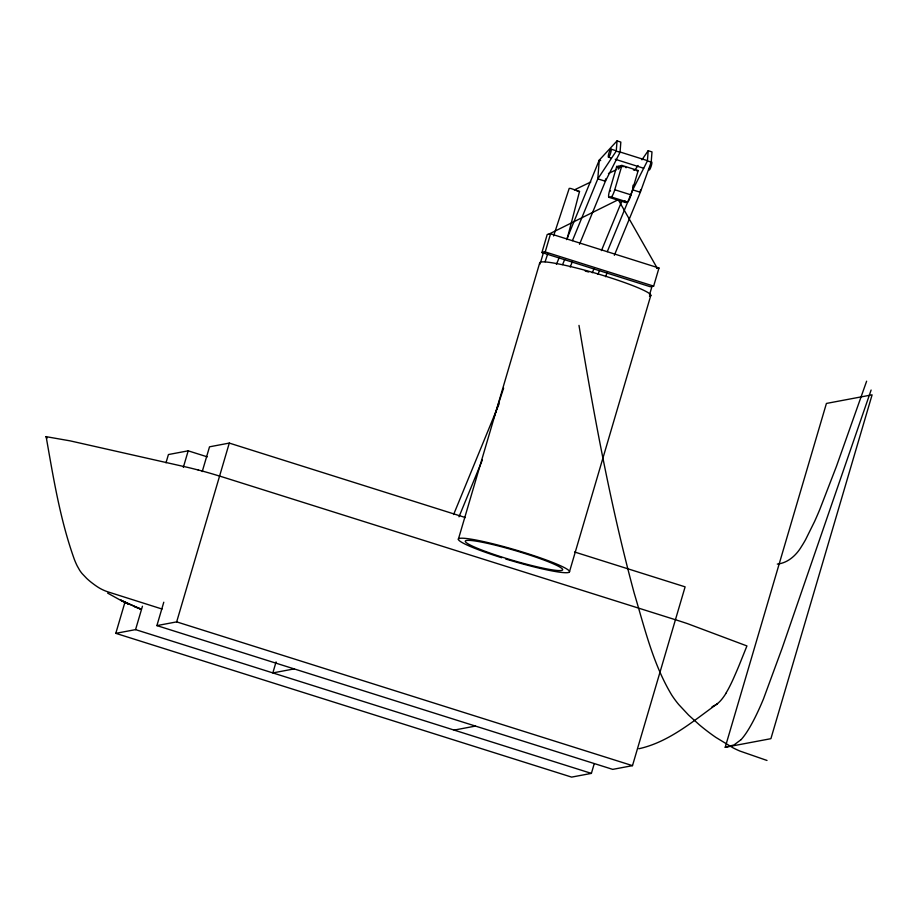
<?xml version="1.0" encoding="UTF-8"?>
<svg xmlns="http://www.w3.org/2000/svg" width="918" height="918" viewBox="0 0 918 918"><rect width="100%" height="100%" fill="white"/><g stroke="black" fill="none" stroke-linecap="round" stroke-linejoin="round"><path stroke-width="1.38" d="M605.582 178.907L605.398 181.248L579.51 244.303M572.442 240.642L597.813 178.861L616.253 151.091L617.045 140.89L620.832 142.083L620.052 152.296L605.398 181.248L597.813 178.861L599.247 160.145L617.045 140.89M632.904 187.524L632.731 189.865L607.291 251.635M632.995 186.365L633.087 185.195M640.489 189.923L640.316 192.264L614.36 255.296M647.408 160.925L648.188 150.713L651.987 151.906L651.206 162.119L640.316 192.264L632.731 189.865L647.408 160.925L651.206 162.119M567.244 238.485L579.522 191.426L570.778 188.465L569.217 188.385L553.6 235.937M594.221 763.765L591.387 773.392L571.627 777.11L115.794 633.34L125.112 601.703M165.997 462.798L168.419 454.548L188.19 450.83L207.296 456.854M115.794 633.34L135.566 629.622L142.451 606.236M183.336 467.331L188.19 450.83M574.576 551.993L685.115 586.854L632.491 765.646L612.731 769.376L156.898 625.606L163.783 602.219M202.235 471.565L209.522 446.814L229.293 443.084L465.392 517.557M156.898 625.606L176.669 621.876L229.293 443.084M276.077 661.912L272.83 672.917L294.173 668.901M541.907 252.542L547.231 234.446L550.548 233.815L658.975 268.022L653.65 286.118L650.323 286.749L541.907 252.542L545.223 251.922L653.65 286.118M458.369 539.233L539.704 262.904M540.713 261.917L543.559 252.232M545.223 251.922L550.548 233.815M618.457 166.078A4.2 0.792 -72.5 0 0 618.388 169.107A4.2 0.792 -72.5 0 0 620.189 165.756L621.922 165.424L638.182 170.564L631.022 194.88A7.241 1.377 -72.5 0 1 627.464 202.075L625.33 202.476L609.07 197.347A7.241 1.377 -72.5 0 1 609.575 190.726L616.735 166.41L620.488 166.72M609.07 197.347L611.204 196.945A7.241 1.377 -72.5 0 0 614.762 189.751L621.922 165.424M649.496 294.907L651.987 286.427M569.504 571.673L650.828 295.344M725.209 747.286L826.418 403.438L872.1 394.832L770.902 738.68L725.209 747.286L734.067 744.911L741.078 739.644M493.792 418.011L503.615 388.119M545.12 261.756L547.794 253.609M871.113 390.035L782.079 648.372L763.501 698.862A89.172 16.926 -72.5 0 1 741.09 739.621M866.626 381.2L836.459 466.321L819.751 509.582A131.125 24.901 -72.5 0 1 814.61 521.424L805.602 539.612A84.995 16.134 -72.5 0 1 801.586 546.348C796.342 555.241 787.942 562.975 777.305 564.1M459.011 516.8L482.317 460.056M562.596 264.602L564.673 259.564M570.181 267L572.258 261.951M453.607 514.539L499.117 403.794M556.411 264.373L559.096 257.866M566.59 239.621L599.247 160.145L600.67 160.593M592.305 272.761L593.923 268.848M601.428 250.614L621.819 201.111M597.951 274.333L599.511 270.546M605.536 276.72L607.096 272.944M726.138 692.883L727.687 690.198A61.735 11.716 -72.5 0 0 733.723 677.932L736.959 670.507A171.574 32.578 -72.5 0 0 739.426 664.609L746.931 645.939L687.398 623.609A66.521 6.61 16.4 0 0 678.15 620.591L223.74 477.349A186.033 18.475 16.4 0 0 219.781 476.144L214.376 474.503A44.638 4.429 16.4 0 0 198.116 469.947M634.946 170.025L638.056 165.481M641.957 159.801L648.188 150.713M579.476 191.472L578.891 191.495M716.969 704.083L717.578 703.601C693.182 721.066 668.924 742.157 638.836 748.755M716.706 704.278L712.035 706.803M548.895 234.136L618.262 199.711L657.311 268.331M574.37 189.911L590.779 182.005M608.45 173.502L616.024 169.853M198.162 469.982L193.48 468.8A124.343 12.347 16.4 0 0 188.018 467.457L70.158 440.869L45.957 436.635L47.22 437.943M636.667 170.84L638.182 170.564M656.76 268.435L658.975 268.022M454.123 730.097L475.455 726.081M578.317 191.414L577.124 191.185M611.055 149.164A4.2 0.792 -72.5 0 1 609.713 155.509A4.2 0.792 -72.5 0 1 608.496 154.775A4.2 0.792 -72.5 0 1 611.055 149.164L615.117 150.437M619.18 151.722L646.283 160.271M608.462 157.139L611.17 157.988M615.232 159.273L643.69 168.246M620.189 165.756L621.211 166.078M622.22 166.399L623.242 166.72M625.273 167.351L626.294 167.673M633.409 169.922L634.418 170.243M616.735 166.41L618.766 167.042M614.762 189.751L631.022 194.88M609.575 190.726L610.596 191.047M611.204 196.945L627.464 202.075M162.038 609.024L107.383 591.697A47.369 46.267 79.3 0 1 99.305 587.99A70.583 68.942 79.3 0 1 93.992 584.41L91.662 582.655A75.219 73.474 79.3 0 1 86.694 578.409L82.161 573.647A34.964 34.15 79.3 0 1 79.659 570.262L77.192 565.901A76.205 74.438 79.3 0 1 74.312 559.291C60.118 519.691 53.393 477.865 46.118 436.566M176.669 621.876L632.491 765.646M135.566 629.622L591.387 773.392M616.253 151.091L620.052 152.296M767 760.46L739.736 750.993A113.832 111.181 79.3 0 1 733.046 747.837L715.868 737.406A218.335 213.263 79.3 0 1 699.378 724.841L688.569 715.065L678.643 704.439A96.688 94.439 79.3 0 1 671.746 695.087C652.928 663.863 644.585 627.763 634.212 593.189C610.424 505.141 593.957 415.303 578.994 325.397M141.12 609.231L122.404 601.267L107.67 593.131M126.764 603.264L128.428 604.044L120.625 600.028L140.833 609.104M134.384 606.683L140.339 608.955M651.069 162.475A4.2 0.792 -72.5 0 1 651.826 163.473A4.2 0.792 -72.5 0 1 650.219 168.66A4.2 0.792 -72.5 0 1 648.934 169.348M625.33 202.476A7.241 1.377 -72.5 0 1 624.848 200.652M501.744 557.754A57.891 5.749 16.4 0 1 472.196 539.348A57.891 5.749 16.4 0 1 566.131 568.598A57.891 5.749 16.4 0 1 505.646 558.97M540.209 263.902A57.891 5.749 16.4 0 1 597.641 273.828A57.891 5.749 16.4 0 1 649.474 296.216M585.236 271.062A50.788 5.049 16.4 0 1 588.668 271.992M726.092 693.159A76.378 14.504 -72.5 0 1 717.624 703.406M486.333 551.752A50.788 5.049 16.4 0 0 562.527 570.021A50.788 5.049 16.4 0 0 492.943 544.604A50.788 5.049 16.4 0 0 486.333 551.752"/></g></svg>
